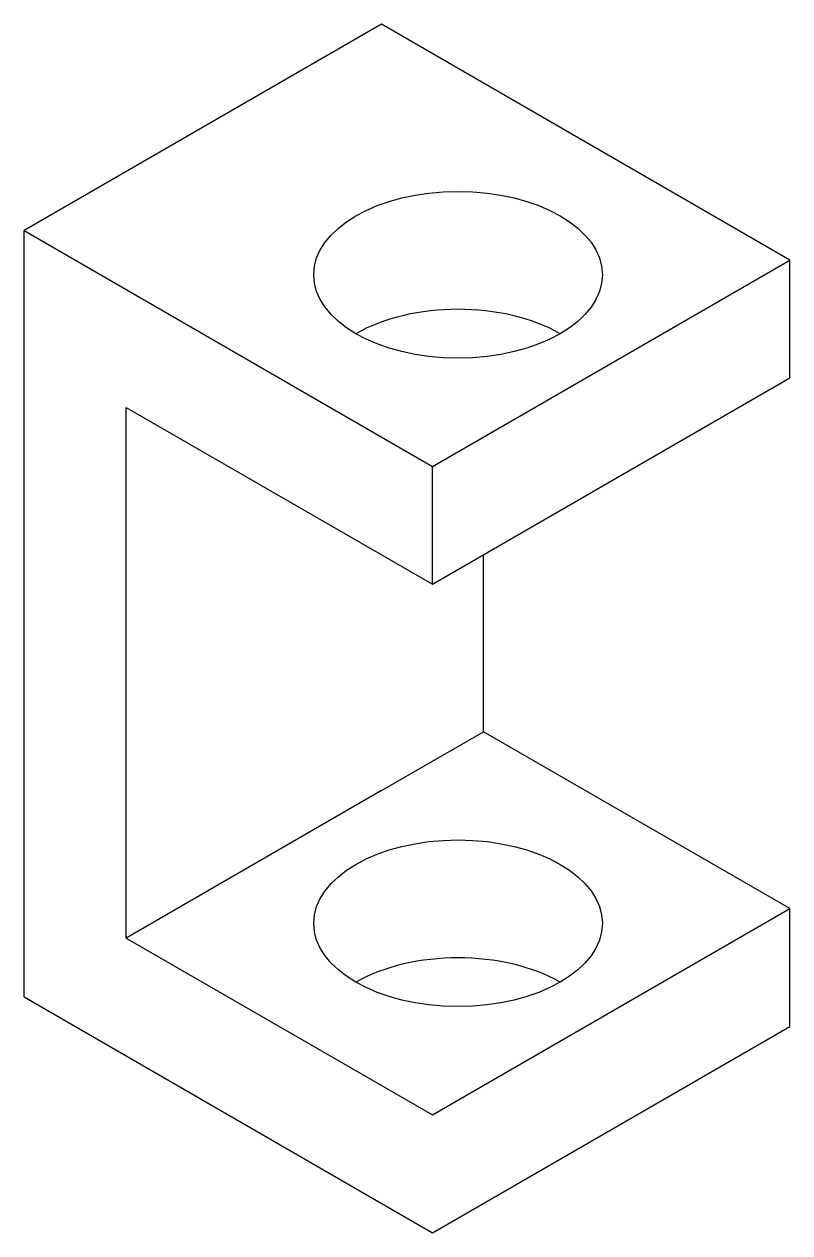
# Model space of a CAD drawing. Header units: millimetres. Extents: x 0 to 130, y -170 to 35.
import ezdxf

# ---------------------------------------------------------------- set-up
doc = ezdxf.new("R2010")
doc.units = ezdxf.units.MM

msp = doc.modelspace()

# ---------------------------------------------------------------- linework, layer by layer
for p, q in [((60.62, 35), (0, 0)), ((129.9, -5), (60.62, 35)), ((0, 0), (69.28, -40)), ((0, -130), (0, 0)), ((69.28, -40), (129.9, -5)), ((129.9, -25), (129.9, -5)), ((69.28, -60), (129.9, -25)), ((17.32, -30), (69.28, -60)), ((17.32, -120), (17.32, -30)), ((69.28, -60), (69.28, -40)), ((77.94, -85), (77.94, -55)), ((60.62, -95), (77.94, -85)), ((129.9, -115), (77.94, -85)), ((60.62, -95), (17.32, -120)), ((69.28, -150), (129.9, -115)), ((129.9, -135), (129.9, -115)), ((17.32, -120), (69.28, -150)), ((0, -130), (69.28, -170)), ((69.28, -170), (129.9, -135))]:
    msp.add_line(p, q)
for centre in [(73.61, -7.5), (73.61, -117.5)]:
    msp.add_ellipse(centre, major_axis=(-24.49, 0), ratio=0.57735)
for centre in [(73.61, -27.5), (73.61, -137.5)]:
    msp.add_ellipse(centre, major_axis=(-24.49, 0), ratio=0.57735, start_param=3.926991, end_param=5.497787)

doc.saveas('drawing.dxf')
